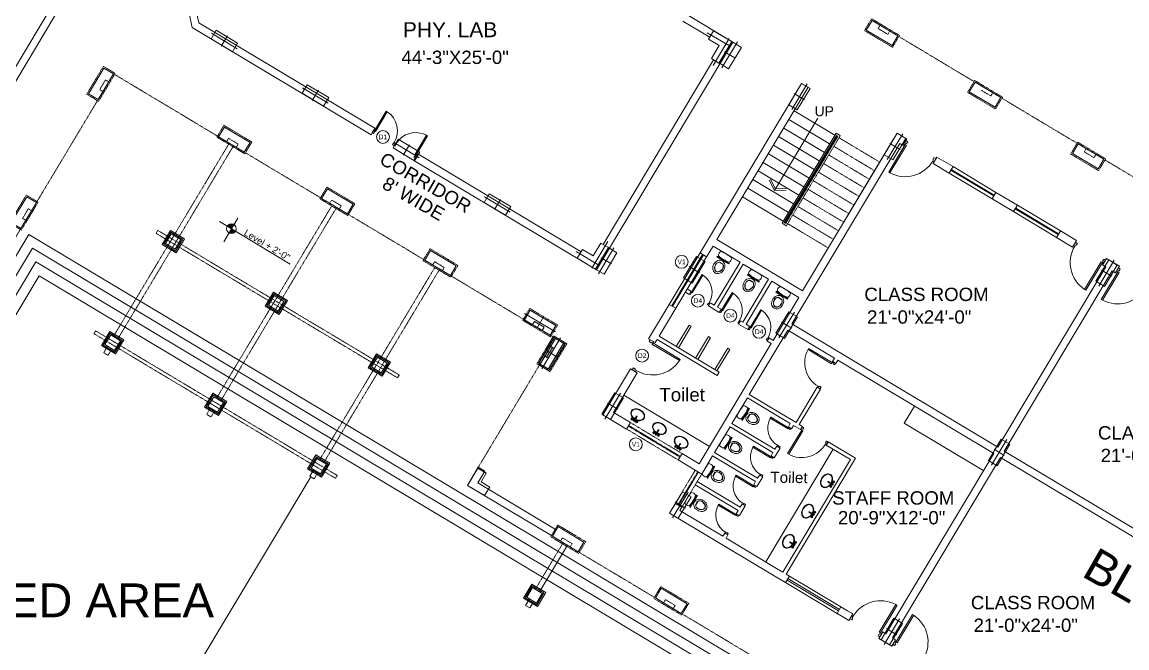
# Model space of a CAD drawing. Header units: inches. Extents: x -110725 to 51121, y 8404 to 44825.
# Drawn here: x -38086 to -36762, y 24506 to 25256 of the extents above; entities that cross this region are included whole.
import ezdxf
from ezdxf.enums import TextEntityAlignment as Align

# ---------------------------------------------------------------- set-up
doc = ezdxf.new("R2010")
doc.units = ezdxf.units.IN
doc.header["$LTSCALE"] = 0.1
doc.header["$MEASUREMENT"] = 0
doc.linetypes.add('DASHED2', pattern=[0.375, 0.25, -0.125])
doc.layers.get('0').update_dxf_attribs({"color": 1, "lineweight": 0})
doc.layers.get('Defpoints').update_dxf_attribs({"lineweight": 0})
for name, color, linetype, lineweight in [('CAR', 4, 'Continuous', 0), ('Col.', 4, 'Continuous', 0), ('dim', 252, 'Continuous', 0), ('DOOR', 32, 'Continuous', 0), ('FUR', 8, 'Continuous', 0), ('h', 8, 'Continuous', 0), ('PLUMBING', 8, 'Continuous', 0), ('stair', 5, 'Continuous', 0), ('TEXT', 3, 'Continuous', 0), ('WALL', 7, 'Continuous', 0), ('WIN', 160, 'Continuous', 0)]:
    doc.layers.add(name, color=color, linetype=linetype, lineweight=lineweight)
doc.styles.add('ARIAL', font='arial.ttf')
doc.styles.add('as', font='arial.ttf')
doc.styles.add('ATTR', font='romans.shx', dxfattribs={"width": 0.8, "height": 1.2})
doc.styles.add('EHSAN', font='arial.ttf', dxfattribs={"height": 54})
doc.dimstyles.new('DIM1', dxfattribs={"dimtxt": 54, "dimasz": 6, "dimexe": 6, "dimexo": 3, "dimgap": 1, "dimtad": 0, "dimzin": 0, "dimdsep": 46, "dimlunit": 4, "dimtxsty": 'EHSAN', "dimblk": 'ARCHTICK', "dimcen": 3, "dimdle": 6, "dimclrd": 4, "dimclre": 4, "dimclrt": 6, "dimadec": 0, "dimazin": 0, "dimtfac": 1, "dimtofl": 0, "dimtmove": 1, "dimatfit": 3, "dimldrblk": 'ARCHTICK', "dimfxl": 4, "dimtolj": 1, "dimtzin": 3, "dimlwd": -1, "dimlwe": -1, "dimarcsym": 0})

# ---------------------------------------------------------------- blocks, each defined once
blk = doc.blocks.new('_ArchTick')
at = {"color": 0, "linetype": 'ByBlock', "const_width": 0.15}
blk.add_lwpolyline([(-0.5, -0.5), (0.5, 0.5)], dxfattribs=at)
blk = doc.blocks.new('*D37')
at = {"layer": 'Defpoints', "color": 0, "transparency": 16777216}
for p in [(-37808.5, 26623.7), (-37948.3, 26390.9, 1175.7), (-34980.2, 24608.8, 1175.7)]:
    blk.add_point(p, dxfattribs=at)
at = {"layer": 'dim', "color": 4, "transparency": 16777216}
for p, q in [((-37829.1, 26636.1), (-36423.2, 25792)), ((-37946.8, 26393.4), (-37805.5, 26628.8)), ((-34819.8, 24829.3), (-36225.7, 25673.4)), ((-34978.7, 24611.4), (-34837.3, 24846.8))]:
    blk.add_line(p, q, dxfattribs=at)
at = {"layer": 'dim', "color": 4, "transparency": 16777216, "xscale": 24, "yscale": 24, "zscale": 24}
for p, rotation in [((-37808.5, 26623.7), 149.019361839217), ((-34840.4, 24841.6), 329.019361839217)]:
    blk.add_blockref('_ArchTick', p, dxfattribs=dict(at, rotation=rotation))
at = {"layer": 'dim', "color": 6, "transparency": 16777216, "insert": (-36324.5, 25732.7), "char_height": 54, "attachment_point": 5, "rotation": 329.0194, "style": 'EHSAN'}
blk.add_mtext('\\A1;288\'-6"', dxfattribs=at)
blk = doc.blocks.new('D-1')
for points in [[(1.5, 34.9), (1.5, 1.9), (3, 1.9), (3, 34.9)], [(2.2, 0.4), (2.2, -1.9), (0, -1.9), (0, 1.9), (1.5, 1.9), (1.5, 0.4)], [(33.7, 0.4), (34.5, 0.4), (34.5, 1.9), (36, 1.9), (36, -1.9), (33.7, -1.9)]]:
    blk.add_lwpolyline(points, close=True)
blk.add_arc((1.5, 1.9), 33, 0, 87.3947)
blk = doc.blocks.new('fdg')
for p, q in [((-3.7, 1.5), (-4, 1.5)), ((-3.7, 1.2), (-4, 1.2)), ((-3.4, 1.8), (-3.4, 2)), ((-3.4, 0.9), (-3.4, 0.7)), ((-3.2, 1.8), (-3.2, 2)), ((-3.2, 0.9), (-3.2, 0.7)), ((-2.9, 1.5), (-2.6, 1.5)), ((-2.8, 1.2), (-2.6, 1.2)), ((-0.5, 5.4), (-0.5, 2.1)), ((0.5, 2.1), (0.5, 5.4)), ((2.8, 1.5), (2.6, 1.5)), ((2.9, 1.2), (2.6, 1.2)), ((3.2, 1.8), (3.2, 2)), ((3.2, 0.9), (3.2, 0.7)), ((3.4, 1.8), (3.4, 2)), ((3.4, 0.9), (3.4, 0.7)), ((3.7, 1.5), (4, 1.5)), ((3.7, 1.2), (4, 1.2))]:
    blk.add_line(p, q)
for centre, radius in [((-3.3, 1.4), 1.25), ((-4.2, 1.4), 0.253), ((-3.3, 1.4), 0.453), ((-3.3, 2.3), 0.253), ((-3.3, 0.5), 0.253), ((-2.4, 1.4), 0.253), ((0, 6.9), 0.544), ((0, 1.4), 0.453), ((3.3, 1.4), 1.25), ((2.4, 1.4), 0.253), ((3.3, 1.4), 0.453), ((3.3, 2.3), 0.253), ((3.3, 0.5), 0.253), ((4.2, 1.4), 0.253)]:
    blk.add_circle(centre, radius)
for centre, radius, start, end in [((-3.3, 1.4), 0.906, 105.2407, 164.2093), ((-3.3, 1.4), 0.906, 196.2342, 253.9047), ((-3.3, 1.4), 0.906, 16.4413, 74.0789), ((-3.3, 1.4), 0.906, 286.12, 344.0884), ((0, 1.4), 1.36, 109.6514, 70.3603), ((0, 1.4), 0.906, 120.3431, 59.7554), ((0, 5.4), 0.453, 0, 180), ((3.3, 1.4), 0.906, 106.12, 164.0884), ((3.3, 1.4), 0.906, 196.4412, 254.0789), ((3.3, 1.4), 0.906, 16.2342, 73.9047), ((3.3, 1.4), 0.906, 285.2407, 344.2093)]:
    blk.add_arc(centre, radius, start, end)
blk.add_ellipse((0, 9.4), major_axis=(-8.55, 0), ratio=0.719829, start_param=-4.659338, end_param=1.517745)
blk.add_open_spline([(0.5, 2.7), (1, 2.8), (1.5, 2.8), (3.3, 3.1), (4.5, 3.5), (6.6, 4.7), (7.4, 5.5), (8.5, 7), (8.8, 7.8), (9.1, 9.3), (9.1, 10.1), (8.6, 11.6), (8.2, 12.3), (7.1, 13.6), (6.4, 14.2), (4.7, 15.1), (3.8, 15.5), (1.9, 15.9), (0.9, 16.1), (-1.2, 16), (-2.2, 15.9), (-4.1, 15.4), (-5, 15), (-6.6, 14), (-7.2, 13.5), (-8.3, 12.1), (-8.7, 11.4), (-9.1, 9.9), (-9.1, 9.1), (-8.8, 7.5), (-8.4, 6.8), (-7.4, 5.5), (-6.7, 4.9), (-5.2, 3.9), (-4.3, 3.5), (-2.4, 2.9), (-1.4, 2.8), (-0.5, 2.7)], degree=3, knots=[-4.661485, -4.661485, -4.661485, -4.661485, -4.481024, -4.481024, -4.045821, -4.045821, -3.610618, -3.610618, -3.267968, -3.267968, -2.925319, -2.925319, -2.582669, -2.582669, -2.240019, -2.240019, -1.89737, -1.89737, -1.55472, -1.55472, -1.21207, -1.21207, -0.869421, -0.869421, -0.526771, -0.526771, -0.184121, -0.184121, 0.158528, 0.158528, 0.501178, 0.501178, 0.843828, 0.843828, 1.186477, 1.186477, 1.519892, 1.519892, 1.519892, 1.519892])
at = {"style": 'ATTR', "width": 0.8, "flags": 9}
blk.add_attdef('ESTCODE', (0, 1.4), '', height=0.0000181, rotation=180, dxfattribs=at)
blk = doc.blocks.new('WC')
at = {"color": 7}
blk.add_line((-8.3, 8), (-8.3, 8.8), dxfattribs=at)
for p, q in [((-8.3, 8.7), (8.3, 8.7)), ((8.3, 8), (-8.3, 7.9)), ((8.3, 8), (8.3, 8.7))]:
    blk.add_line(p, q)
blk.add_lwpolyline([(-0.1, 9.5, 0.117624), (2.4, 10.1, 0.104467), (4.7, 12, 0.090021), (6.2, 14.6, 0.081928), (6.7, 17.9, 0.081928), (6.2, 21.2, 0.090021), (4.7, 23.8, 0.104467), (2.4, 25.7, 0.117624), (-0.1, 26.3, 0.117624), (-2.7, 25.7, 0.104467), (-5, 23.8, 0.090021), (-6.4, 21.2, 0.081928), (-7, 17.9, 0.081928), (-6.4, 14.6, 0.090021), (-5, 12, 0.104467), (-2.7, 10.1, 0.117624)], format="xyb", close=True)
for points in [[(-2.4, 12.5, -0.319055), (-4.9, 18.5, -0.319055)], [(-5, 18.6, -0.16652), (-2.2, 23.5), (-2.2, 23.5, -0.177224), (0, 24.3)], [(-2.4, 12.7, -0.318165), (-4.7, 18.5, -0.318165)], [(-4.7, 18.5, -0.166722), (-2.1, 23.3, -0.177633), (0, 24, -0.211372)], [(5, 18.6, 0.16652), (2.2, 23.5), (2.2, 23.5, 0.177224), (0, 24.3)], [(4.7, 18.5, 0.166722), (2.1, 23.3, 0.177633), (0, 24, 0.211372)], [(2.4, 12.5, 0.319055), (4.9, 18.5, 0.319055)], [(2.4, 12.7, 0.318165), (4.7, 18.5, 0.318165)], [(-7.5, 0.7, -0.25), (-7.5, 6.7, -0.25)], [(-7.5, 6.7, -0.049862), (0, 7.5, -0.049862)], [(0, 0, -0.049876), (-7.5, 0.7, -0.049876)], [(7.5, 6.7, 0.049862), (0, 7.5, 0.049862)], [(0, 0, 0.049876), (7.5, 0.7, 0.049876)], [(7.5, 0.7, 0.25), (7.5, 6.7, 0.25)]]:
    blk.add_lwpolyline(points, format="xyb")
for points in [[(-2.4, 12.8), (2.4, 12.7)], [(2.4, 12.5), (-2.4, 12.5)]]:
    blk.add_lwpolyline(points)
blk = doc.blocks.new('44')
at = {"layer": 'Col.', "linetype": 'Continuous'}
blk.add_lwpolyline([(-24729.4, 37327.3), (-24729.4, 37339.3), (-24759.4, 37339.3), (-24759.4, 37327.3)], close=True, dxfattribs=at)
at = {"layer": 'dim', "linetype": 'Continuous'}
for p, q in [((-24744.4, 37340.5), (-24744.4, 37326.1)), ((-24762.4, 37333.3), (-24726.4, 37333.3))]:
    blk.add_line(p, q, dxfattribs=at)
blk = doc.blocks.new('444')
at = {"layer": 'Col.', "linetype": 'Continuous'}
blk.add_lwpolyline([(-25919.5, 38890.5), (-25907.9, 38883.5), (-25889.4, 38914.4), (-25901, 38921.4)], close=True, dxfattribs=at)
at = {"layer": 'dim', "linetype": 'Continuous'}
for p, q in [((-25915.5, 38883.9), (-25893.3, 38921)), ((-25911.4, 38906.6), (-25897.5, 38898.3))]:
    blk.add_line(p, q, dxfattribs=at)
blk = doc.blocks.new('6')
at = {"layer": 'Col.', "linetype": 'Continuous'}
blk.add_lwpolyline([(-25132.6, 38221.6), (-25125.6, 38233.2), (-25156.5, 38251.7), (-25163.5, 38240.1)], close=True, dxfattribs=at)
at = {"layer": 'dim', "linetype": 'Continuous'}
for p, q in [((-25163.1, 38247.8), (-25126, 38225.6)), ((-25140.4, 38243.6), (-25148.7, 38229.7))]:
    blk.add_line(p, q, dxfattribs=at)
blk = doc.blocks.new('A$C266513BC')
at = {"layer": 'WALL'}
for p, q in [((0, 52.1), (12.5, 58.5)), ((2, 50.9), (13.5, 56.7)), ((0, 52.1), (86.9, 0)), ((0, 52.1), (0.3, 38)), ((2, 50.9), (2.3, 38))]:
    blk.add_line(p, q, dxfattribs=at)

msp = doc.modelspace()

# ---------------------------------------------------------------- hatches: boundary and pattern name
at = {"layer": 'TEXT'}
h = msp.add_hatch(color=256, dxfattribs=at)
h.paths.add_polyline_path([(-37835.16905, 25008.58729), (-37832.16469, 25013.60337, 0.4142135624), (-37840.18513, 25011.59165)])
h.paths.add_polyline_path([(-37835.16905, 25008.58729), (-37838.17342, 25003.57121, 0.4142135624), (-37830.15297, 25005.58292)])

# ---------------------------------------------------------------- linework, layer by layer
at = {"layer": 'CAR', "linetype": 'Continuous'}
msp.add_circle((-33960.35096, 21924.4645, 27.16259), 11425.94255, dxfattribs=at)
at = {"layer": 'Col.', "linetype": 'Continuous'}
for p, q in [((-37263.36557, 25235.86524), (-37257.21802, 25246.12916)), ((-37235.36214, 25233.08284), (-37257.21802, 25246.12916)), ((-37250.51894, 25228.17078), (-37263.36557, 25235.86524)), ((-37250.51894, 25228.17078), (-37263.36557, 25235.86524)), ((-37250.7783, 25207.34409), (-37235.36214, 25233.08284)), ((-37234.07653, 25232.31005), (-37249.49146, 25206.57334)), ((-37234.07653, 25232.31005), (-37223.78183, 25226.14407)), ((-37250.51894, 25228.17078), (-37259.75377, 25212.70302)), ((-37239.19677, 25200.40736), (-37223.78183, 25226.14407)), ((-37259.75377, 25212.70302), (-37250.7783, 25207.34409)), ((-37249.49146, 25206.57334), (-37239.19677, 25200.40736)), ((-37401.58545, 24975.95082), (-37392.30713, 24991.39254)), ((-37392.30713, 24991.39254), (-37382.02113, 24985.21208)), ((-37414.43209, 24983.64528), (-37420.59807, 24973.35059)), ((-37401.58545, 24975.95082), (-37414.43209, 24983.64528)), ((-37401.58545, 24975.95082), (-37414.43209, 24983.64528)), ((-37383.34656, 24986.00872), (-37398.7615, 24960.27202)), ((-37383.34656, 24986.00872), (-37398.7615, 24960.27202)), ((-37382.02113, 24985.21208), (-37397.47227, 24959.49706)), ((-37373.05187, 24979.84274), (-37388.46681, 24954.10604)), ((-37373.05187, 24979.84274), (-37388.46681, 24954.10604)), ((-37383.34656, 24986.00872), (-37373.05187, 24979.84274)), ((-37383.34656, 24986.00872), (-37373.05187, 24979.84274)), ((-37397.47227, 24959.49706), (-37420.57963, 24973.38137)), ((-37391.26903, 24969.77183), (-37391.29075, 24969.78484)), ((-37398.7615, 24960.27202), (-37388.46681, 24954.10604)), ((-37398.7615, 24960.27202), (-37388.46681, 24954.10604)), ((-37477.11802, 24911.01597), (-37484.05475, 24899.43444)), ((-37484.05475, 24899.43444), (-37453.17068, 24880.9365)), ((-37446.23395, 24892.51803), (-37477.11802, 24911.01597)), ((-37474.39181, 24893.67331), (-37472.07957, 24897.53382)), ((-37460.49804, 24890.59709), (-37472.07957, 24897.53382)), ((-37462.81029, 24886.73658), (-37460.49804, 24890.59709)), ((-37453.17068, 24880.9365), (-37446.23395, 24892.51803)), ((-37448.54799, 24878.1888), (-37467.04593, 24847.30473)), ((-37436.96646, 24871.25207), (-37448.54799, 24878.1888)), ((-37457.40481, 24854.64376), (-37450.46809, 24866.22529)), ((-37455.4644, 24840.368), (-37436.96646, 24871.25207)), ((-37454.3286, 24868.53753), (-37450.46809, 24866.22529)), ((-37467.04593, 24847.30473), (-37455.4644, 24840.368)), ((-37461.26532, 24856.956), (-37457.40481, 24854.64376)), ((-37539.98883, 24721.47069), (-37552.32085, 24700.88133)), ((-37529.69415, 24715.30468), (-37539.98883, 24721.47069)), ((-37529.69415, 24715.30468), (-37535.86016, 24705.01)), ((-37531.73149, 24688.54932), (-37552.32085, 24700.88133)), ((-37525.56549, 24698.84399), (-37535.86016, 24705.01)), ((-37525.56549, 24698.84399), (-37531.73149, 24688.54932))]:
    msp.add_line(p, q, dxfattribs=at)
at = {"layer": 'Col.', "linetype": 'Continuous', "elevation": 27.16259}
for points in [[(-37250.51894, 25228.17078), (-37259.75377, 25212.70302), (-37250.7783, 25207.34409), (-37235.36214, 25233.08284), (-37257.21802, 25246.12916)], [(-37401.58545, 24975.95082), (-37392.30713, 24991.39254), (-37382.02113, 24985.21208), (-37397.47227, 24959.49706), (-37420.57963, 24973.38137)]]:
    msp.add_lwpolyline(points, dxfattribs=at)
at = {"layer": 'dim', "linetype": 'Continuous'}
for p, q in [((-37264.78832, 25243.71129), (-37237.49282, 25227.36272)), ((-37257.64241, 25204.45261), (-37238.419, 25236.6506)), ((-37228.6709, 25232.56931), (-37247.21227, 25201.71128)), ((-37235.36214, 25233.08284), (-37234.03653, 25232.28648)), ((-37244.11319, 25220.84857), (-37231.76998, 25213.43202)), ((-37384.03691, 24993.42493), (-37403.35084, 24961.28116)), ((-37422.02082, 24981.19663), (-37394.72532, 24964.84806)), ((-37395.15202, 24954.61319), (-37376.69755, 24985.52326)), ((-37392.1068, 24973.75912), (-37379.74277, 24966.37733))]:
    msp.add_line(p, q, dxfattribs=at)
at = {"layer": 'FUR'}
for p, q in [((-37028.63298, 24775.35449), (-37016.30102, 24795.94387)), ((-36933.40707, 24718.31917), (-37028.63298, 24775.35449))]:
    msp.add_line(p, q, dxfattribs=at)
at = {"layer": 'PLUMBING'}
for p, q in [((-37365.0035, 24808.96928), (-37262.19247, 24747.39087)), ((-37194.68639, 24609.04374), (-37113.7579, 24744.16158))]:
    msp.add_line(p, q, dxfattribs=at)
at = {"layer": 'stair'}
for p, q in [((-37160.7554, 25149.98096), (-37111.99151, 25120.77395)), ((-37166.92138, 25139.68627), (-37118.15749, 25110.47926)), ((-37173.08736, 25129.39158), (-37124.32347, 25100.18457)), ((-37179.25334, 25119.09689), (-37130.48945, 25089.88987)), ((-37175.19281, 25015.25336), (-37110.45001, 25123.34762)), ((-37172.44936, 25015.94147), (-37109.7619, 25120.60418)), ((-37171.07764, 25016.28553), (-37109.41784, 25119.23246)), ((-37110.45001, 25123.34762), (-37105.30267, 25120.26463)), ((-37110.27573, 25119.74629), (-37108.55995, 25118.71862)), ((-37109.7619, 25120.60418), (-37108.04611, 25119.57652)), ((-37191.5853, 25098.5075), (-37142.82141, 25069.30049)), ((-37185.41932, 25108.80219), (-37136.65543, 25079.59518)), ((-37122.60769, 25099.1569), (-37120.89191, 25098.12924)), ((-37116.44171, 25109.4516), (-37114.72593, 25108.42393)), ((-37197.75128, 25088.21281), (-37148.98739, 25059.0058)), ((-37128.77367, 25088.86221), (-37127.05789, 25087.83455)), ((-37203.91726, 25077.91812), (-37155.15337, 25048.71111)), ((-37134.93965, 25078.56752), (-37133.22387, 25077.53986)), ((-37216.24922, 25057.32873), (-37167.48533, 25028.12172)), ((-37210.08324, 25067.62342), (-37161.31935, 25038.41641)), ((-37141.10563, 25068.27283), (-37139.38985, 25067.24516)), ((-37222.4152, 25047.03404), (-37173.65131, 25017.82703)), ((-37153.43759, 25047.68344), (-37151.72181, 25046.65578)), ((-37159.60357, 25037.38875), (-37157.88779, 25036.36109)), ((-37165.76955, 25027.09406), (-37164.05377, 25026.06639)), ((-37175.19281, 25015.25336), (-37170.04546, 25012.17037)), ((-37172.44936, 25015.94147), (-37170.73358, 25014.91381)), ((-37171.93553, 25016.79937), (-37170.21975, 25015.7717)), ((-37739.99129, 24710.97386), (-37897.15983, 24448.56599))]:
    msp.add_line(p, q, dxfattribs=at)
at = {"layer": 'stair', "linetype": 'DASHED2'}
for p, q in [((-37170.73358, 25014.91381), (-37108.04611, 25119.57652)), ((-37170.04546, 25012.17037), (-37105.30267, 25120.26463)), ((-37106.84416, 25117.69096), (-37057.94437, 25088.40256)), ((-37119.17612, 25097.10158), (-37070.27634, 25067.81317)), ((-37113.01014, 25107.39627), (-37064.11036, 25078.10786)), ((-37125.3421, 25086.80688), (-37076.44232, 25057.51848)), ((-37131.50808, 25076.51219), (-37082.6083, 25047.22379)), ((-37137.67406, 25066.2175), (-37088.77428, 25036.92909)), ((-37150.00602, 25045.62812), (-37101.10624, 25016.33971)), ((-37143.84004, 25055.92281), (-37094.94026, 25026.6344)), ((-37156.172, 25035.33342), (-37107.27222, 25006.04502)), ((-37162.33798, 25025.03873), (-37113.4382, 24995.75033)), ((-37168.50396, 25014.74404), (-37119.60418, 24985.45563))]:
    msp.add_line(p, q, dxfattribs=at)
at = {"layer": 'stair', "elevation": 27.16259}
for points in [[(-37068.07807, 21845.45053), (-36899.81313, 21845.45053), (-36729.95088, 22015.31279), (-36729.95088, 23859.58394), (-36586.35289, 24108.30295), (-38077.95113, 25001.69199), (-38267.33289, 24685.50107)], [(-37068.07807, 21857.45053), (-36904.78369, 21857.45053), (-36741.95088, 22020.28335), (-36741.95088, 23862.79933), (-36602.64968, 24104.07608), (-38073.82242, 24985.23132), (-38257.0382, 24679.33509)], [(-37068.07807, 21869.45053), (-36909.75426, 21869.45053), (-36753.95088, 22025.25392), (-36753.95088, 23866.01472), (-36618.94647, 24099.84922), (-38069.6937, 24968.77065), (-38246.74351, 24673.16911)], [(-37068.07807, 21881.45053), (-36914.72482, 21881.45053), (-36765.95088, 22030.22448), (-36765.95088, 23869.23011), (-36635.24326, 24095.62235), (-38065.56499, 24952.30997), (-38236.44882, 24667.00313)]]:
    msp.add_lwpolyline(points, dxfattribs=at)
at = {"layer": 'TEXT'}
for p, q in [((-37844.47823, 24993.04473), (-37827.62744, 25021.17873)), ((-37764.60323, 24966.32206), (-37849.54209, 25017.19598))]:
    msp.add_line(p, q, dxfattribs=at)
for centre, radius in [((-37653.5922, 25118.65488, 27.16259), 7.69524), ((-37835.16905, 25008.58729, 27.16259), 5.84699), ((-37295.56861, 24968.90315, 27.16259), 7.69524), ((-37276.05058, 24922.33561, 27.16259), 7.69524), ((-37237.13893, 24904.30814, 27.16259), 7.69524), ((-37202.6492, 24885.04352, 27.16259), 7.69524), ((-37342.89764, 24856.41178, 27.16259), 7.69524), ((-37350.46699, 24749.99637, 27.16259), 7.69524)]:
    msp.add_circle(centre, radius, dxfattribs=at)
at = {"layer": 'WALL'}
for p, q in [((-37913.2155, 25394.47668), (-37882.43991, 25249.94315)), ((-37903.67565, 25392.88891), (-37874.45342, 25255.6505)), ((-38208.93215, 25010.7077), (-38045.89159, 25282.91948)), ((-38201.21113, 25006.08322), (-38036.35174, 25281.3317)), ((-37261.83574, 25238.41944), (-37294.00665, 25257.68813)), ((-37234.0482, 25232.267), (-37289.38217, 25265.40915)), ((-37667.85953, 25121.42076), (-37882.43991, 25249.94315)), ((-37663.23504, 25129.14178), (-37874.45342, 25255.6505)), ((-37397.44667, 24959.45766), (-37234.0482, 25232.267)), ((-37240.20251, 25221.99179), (-37240.22424, 25222.0048)), ((-37389.73564, 24989.84743), (-37257.17797, 25211.16511)), ((-37151.69066, 25182.93916), (-37273.42715, 24979.68848)), ((-37253.2451, 24995.56058), (-37143.83374, 25178.23328)), ((-37143.83374, 25178.23328), (-37151.69066, 25182.93916)), ((-37663.23504, 25129.14178), (-37667.85953, 25121.42076)), ((-37034.03766, 25110.80164), (-37163.52324, 24894.6131)), ((-37037.13419, 25123.14714), (-37150.43408, 24933.98217)), ((-37150.43408, 24933.98217), (-37040.98793, 25116.71296)), ((-37025.55266, 25116.21041), (-37037.13419, 25123.14714)), ((-37030.17715, 25108.48939), (-37034.03766, 25110.80164)), ((-37025.55266, 25116.21041), (-37030.17715, 25108.48939)), ((-37611.76158, 25098.31188), (-37616.38607, 25090.59086)), ((-37415.98524, 24981.05214), (-37611.76158, 25098.31188)), ((-37150.43408, 24933.98217), (-37052.54914, 25097.41041)), ((-37397.44667, 24959.45766), (-37616.38607, 25090.59086)), ((-36989.52124, 25094.62948), (-36994.14573, 25086.90846)), ((-36974.84318, 25075.34725), (-36994.14573, 25086.90846)), ((-36970.21869, 25083.06827), (-36989.52124, 25094.62948)), ((-36970.21869, 25083.06827), (-36974.84318, 25075.34725)), ((-36918.74523, 25052.23837), (-36923.36972, 25044.51735)), ((-36897.63299, 25029.1024), (-36923.36972, 25044.51735)), ((-36893.0085, 25036.82342), (-36918.74523, 25052.23837)), ((-36893.0085, 25036.82342), (-36897.63299, 25029.1024)), ((-36841.53504, 25005.99352), (-36846.15952, 24998.2725)), ((-36822.23249, 24994.43231), (-36841.53504, 25005.99352)), ((-37253.2451, 24995.56058), (-37150.43408, 24933.98217)), ((-36826.85698, 24986.71129), (-36846.15952, 24998.2725)), ((-36822.23249, 24994.43231), (-36826.85698, 24986.71129)), ((-37265.57023, 24974.9826), (-37273.42715, 24979.68848)), ((-37273.42715, 24979.68848), (-37265.57023, 24974.9826)), ((-37265.57023, 24974.9826), (-37257.86959, 24987.83956)), ((-37257.86959, 24987.83956), (-37225.5295, 24968.46955)), ((-37225.5295, 24968.46955), (-37256.3594, 24916.99608)), ((-37221.66899, 24966.1573), (-37252.49889, 24914.68384)), ((-37221.66899, 24966.1573), (-37191.25916, 24947.94341)), ((-36786.20107, 24972.85137), (-36790.82555, 24965.13036)), ((-36786.96504, 24962.81811), (-36790.82555, 24965.13036)), ((-36770.75903, 24963.6024), (-36786.20107, 24972.85137)), ((-36786.96504, 24962.81811), (-36916.45063, 24746.62958)), ((-36779.24402, 24958.19363), (-36908.72961, 24742.00509)), ((-36775.38352, 24955.88139), (-36779.24402, 24958.19363)), ((-36770.75903, 24963.6024), (-36775.38352, 24955.88139)), ((-37191.25916, 24947.94341), (-37222.08906, 24896.46995)), ((-37187.39865, 24945.63117), (-37218.22855, 24894.15771)), ((-37187.39865, 24945.63117), (-37155.05856, 24926.26115)), ((-37291.01173, 24932.50559), (-37286.63889, 24929.88649)), ((-37288.69949, 24936.3661), (-37284.32665, 24933.747)), ((-37284.32665, 24933.747), (-37286.63889, 24929.88649)), ((-37155.05856, 24926.26115), (-37185.88846, 24874.78769)), ((-37185.88846, 24874.78769), (-37155.05856, 24926.26115)), ((-37310.42303, 24917.92032), (-37335.09378, 24876.73015)), ((-37322.61238, 24879.74529), (-37302.56612, 24913.21444)), ((-37302.56612, 24913.21444), (-37310.42303, 24917.92032)), ((-37310.42303, 24917.92032), (-37302.56612, 24913.21444)), ((-37261.16359, 24919.87354), (-37263.47584, 24916.01303)), ((-37263.47584, 24916.01303), (-37250.4383, 24908.20423)), ((-37261.16359, 24919.87354), (-37256.3594, 24916.99608)), ((-37252.49889, 24914.68384), (-37248.12605, 24912.06474)), ((-37248.12605, 24912.06474), (-37250.4383, 24908.20423)), ((-37302.023, 24867.41333), (-37286.60805, 24893.15006)), ((-37299.44932, 24865.87184), (-37284.03437, 24891.60857)), ((-37284.03437, 24891.60857), (-37286.60805, 24893.15006)), ((-37224.963, 24898.19128), (-37227.27524, 24894.33078)), ((-37227.27524, 24894.33078), (-37216.16795, 24887.67809)), ((-37224.963, 24898.19128), (-37222.08906, 24896.46995)), ((-37218.22855, 24894.15771), (-37213.85571, 24891.5386)), ((-37213.85571, 24891.5386), (-37216.16795, 24887.67809)), ((-37214.39258, 24809.68189), (-37168.14773, 24886.89208)), ((-37112.17034, 24853.36456), (-37168.14773, 24886.89208)), ((-36916.45063, 24746.62958), (-37163.52324, 24894.6131)), ((-37327.23687, 24872.02427), (-37335.09378, 24876.73015)), ((-37327.23687, 24872.02427), (-37324.92462, 24875.88478)), ((-37324.92462, 24875.88478), (-37252.99767, 24832.80432)), ((-37250.68543, 24836.66482), (-37322.61238, 24879.74529)), ((-37278.85994, 24853.53988), (-37263.44499, 24879.27661)), ((-37276.28627, 24851.99838), (-37260.87132, 24877.73511)), ((-37260.87132, 24877.73511), (-37263.44499, 24879.27661)), ((-37190.69265, 24877.66515), (-37193.0049, 24873.80464)), ((-37193.0049, 24873.80464), (-37188.20071, 24870.92718)), ((-37190.69265, 24877.66515), (-37185.88846, 24874.78769)), ((-37274.52443, 24726.80149), (-37188.20071, 24870.92718)), ((-37188.20071, 24870.92718), (-37262.19247, 24747.39087)), ((-37255.69688, 24839.66642), (-37240.28193, 24865.40315)), ((-37253.12321, 24838.12493), (-37237.70826, 24863.86166)), ((-37237.70826, 24863.86166), (-37240.28193, 24865.40315)), ((-37114.48258, 24849.50405), (-37112.17034, 24853.36456)), ((-37110.62207, 24847.19181), (-37114.48258, 24849.50405)), ((-37110.62207, 24847.19181), (-37108.30983, 24851.05232)), ((-36921.07511, 24738.90856), (-37108.30983, 24851.05232)), ((-37356.67471, 24840.69873), (-37389.81686, 24785.36476)), ((-37377.33546, 24788.3799), (-37348.8178, 24835.99285)), ((-37348.8178, 24835.99285), (-37356.67471, 24840.69873)), ((-37252.99767, 24832.80432), (-37250.68543, 24836.66482)), ((-37235.20276, 24774.9373), (-37216.70482, 24805.82138)), ((-37165.23136, 24774.99148), (-37216.70482, 24805.82138)), ((-37158.41519, 24776.15437), (-37214.39258, 24809.68189)), ((-37158.41519, 24776.15437), (-37132.98052, 24818.61998)), ((-37154.55468, 24773.84213), (-37129.12001, 24816.30774)), ((-37129.12001, 24816.30774), (-37132.98052, 24818.61998)), ((-37389.81686, 24785.36476), (-37361.4385, 24768.36762)), ((-37389.81686, 24785.36476), (-37361.4385, 24768.36762)), ((-37377.33546, 24788.3799), (-37356.81402, 24776.08863)), ((-37356.81402, 24776.08863), (-37361.4385, 24768.36762)), ((-37256.01294, 24740.19272), (-37237.515, 24771.07679)), ((-37186.04154, 24740.24689), (-37237.515, 24771.07679)), ((-37183.7293, 24744.1074), (-37235.20276, 24774.9373)), ((-37167.5436, 24771.13097), (-37165.23136, 24774.99148)), ((-37163.68309, 24768.81873), (-37167.5436, 24771.13097)), ((-37163.68309, 24768.81873), (-37161.37085, 24772.67924)), ((-37153.00641, 24767.66938), (-37161.37085, 24772.67924)), ((-37150.69417, 24771.52989), (-37154.55468, 24773.84213)), ((-37153.00641, 24767.66938), (-37150.69417, 24771.52989)), ((-37122.12234, 24749.17144), (-37119.81009, 24753.03195)), ((-37086.99576, 24733.37788), (-37119.81009, 24753.03195)), ((-37204.53948, 24709.36282), (-37256.01294, 24740.19272)), ((-37188.35379, 24736.38638), (-37186.04154, 24740.24689)), ((-37184.49328, 24734.07414), (-37177.55655, 24745.65567)), ((-37183.7293, 24744.1074), (-37181.41706, 24747.96791)), ((-37177.55655, 24745.65567), (-37181.41706, 24747.96791)), ((-37093.16851, 24731.82962), (-37122.12234, 24749.17144)), ((-36661.65699, 24594.02157), (-36908.72961, 24742.00509)), ((-37295.04587, 24739.09275), (-37299.67035, 24731.37173)), ((-37299.67035, 24731.37173), (-37279.14891, 24719.08047)), ((-37295.04587, 24739.09275), (-37274.52443, 24726.80149)), ((-37271.42789, 24714.45599), (-37258.32519, 24736.33221)), ((-37206.85173, 24705.50231), (-37258.32519, 24736.33221)), ((-37184.49328, 24734.07414), (-37188.35379, 24736.38638)), ((-37174.097, 24596.71178), (-37093.16851, 24731.82962)), ((-37170.23649, 24594.39954), (-37086.99576, 24733.37788)), ((-37050.5607, 24522.72002), (-36921.07511, 24738.90856)), ((-37042.83968, 24518.09553), (-36913.35409, 24734.28407)), ((-36666.28148, 24586.30055), (-36913.35409, 24734.28407)), ((-37539.26422, 24722.67974), (-37552.33214, 24700.8616)), ((-37531.5432, 24718.05525), (-37539.98663, 24703.95813)), ((-37531.5432, 24718.05525), (-37539.26422, 24722.67974)), ((-37279.14891, 24719.08047), (-37271.42789, 24714.45599)), ((-37204.53948, 24709.36282), (-37202.22724, 24713.22333)), ((-37198.36673, 24710.91108), (-37202.22724, 24713.22333)), ((-37451.6658, 24640.56775), (-37552.33214, 24700.8616)), ((-37445.75448, 24647.51802), (-37539.98663, 24703.95813)), ((-37227.66191, 24670.75772), (-37279.13537, 24701.58762)), ((-37225.34967, 24674.61823), (-37276.82313, 24705.44813)), ((-37209.16397, 24701.6418), (-37206.85173, 24705.50231)), ((-37205.30346, 24699.32955), (-37209.16397, 24701.6418)), ((-37205.30346, 24699.32955), (-37198.36673, 24710.91108)), ((-37309.97882, 24667.60701), (-37303.04209, 24679.18854)), ((-37303.04209, 24679.18854), (-37295.32107, 24674.56405)), ((-37297.63331, 24670.70354), (-37295.32107, 24674.56405)), ((-37226.11364, 24664.58497), (-37219.17691, 24676.1665)), ((-37225.34967, 24674.61823), (-37223.03742, 24678.47874)), ((-37219.17691, 24676.1665), (-37223.03742, 24678.47874)), ((-37309.97882, 24667.60701), (-37200.59771, 24602.09347)), ((-37246.15985, 24639.87364), (-37297.63331, 24670.70354)), ((-37229.97415, 24666.89721), (-37227.66191, 24670.75772)), ((-37226.11364, 24664.58497), (-37229.97415, 24666.89721)), ((-37246.15985, 24639.87364), (-37243.84761, 24643.73415)), ((-37239.9871, 24641.42191), (-37243.84761, 24643.73415)), ((-37242.29934, 24637.5614), (-37239.9871, 24641.42191)), ((-37181.81802, 24601.33627), (-37242.29934, 24637.5614)), ((-37200.59771, 24602.09347), (-37186.44251, 24593.61525)), ((-37174.097, 24596.71178), (-37181.81802, 24601.33627)), ((-37166.37598, 24592.0873), (-37170.23649, 24594.39954)), ((-37186.44251, 24593.61525), (-37171.00047, 24584.36628)), ((-37166.37598, 24592.0873), (-37171.00047, 24584.36628)), ((-37104.60783, 24555.09142), (-37109.23232, 24547.3704)), ((-37096.88681, 24550.46693), (-37104.60783, 24555.09142)), ((-37109.23232, 24547.3704), (-37101.5113, 24542.74591)), ((-37096.36395, 24539.66292), (-37101.5113, 24542.74591)), ((-37101.5113, 24542.74591), (-37095.07711, 24538.89217)), ((-37090.45263, 24546.61319), (-37096.88681, 24550.46693)), ((-37090.45263, 24546.61319), (-37095.07711, 24538.89217)), ((-37054.42121, 24525.03226), (-37059.04569, 24517.31124)), ((-37047.46416, 24510.37452), (-37059.04569, 24517.31124)), ((-37055.18518, 24514.999), (-37043.60365, 24508.06227)), ((-37050.5607, 24522.72002), (-37054.42121, 24525.03226)), ((-37043.60365, 24508.06227), (-37038.97917, 24515.78329)), ((-37042.83968, 24518.09553), (-37038.97917, 24515.78329))]:
    msp.add_line(p, q, dxfattribs=at)
at = {"layer": 'WALL', "elevation": 27.16259}
for points in [[(-37067.26096, 25258.33924), (-37074.19769, 25246.75772), (-37043.31362, 25228.25977), (-37036.37689, 25239.8413)], [(-37995.02016, 25163.50711), (-38006.60169, 25170.44384), (-37988.10375, 25201.32791), (-37976.52222, 25194.39119)], [(-36943.72466, 25184.34748), (-36950.66139, 25172.76595), (-36919.77731, 25154.26801), (-36912.84058, 25165.84954)], [(-37819.74263, 25100.48845), (-37812.80591, 25112.06998), (-37843.68998, 25130.56792), (-37850.62671, 25118.98639)], [(-36820.18835, 25110.35572), (-36827.12508, 25098.77419), (-36796.241, 25080.27625), (-36789.30427, 25091.85778)], [(-38087.50986, 25009.08673), (-38099.09139, 25016.02345), (-38080.59345, 25046.90753), (-38069.01192, 25039.9708)], [(-37696.20633, 25026.49668), (-37689.2696, 25038.07821), (-37720.15368, 25056.57615), (-37727.0904, 25044.99462)], [(-37895.73434, 24995.5073), (-37907.31587, 25002.44402), (-37914.25259, 24990.86249), (-37902.67106, 24983.92577)], [(-37572.67002, 24952.50492), (-37565.73329, 24964.08645), (-37596.61737, 24982.58439), (-37603.5541, 24971.00286)], [(-37772.19803, 24921.51553), (-37783.77956, 24928.45226), (-37790.71629, 24916.87073), (-37779.13476, 24909.934)], [(-37968.3599, 24874.25199), (-37979.94143, 24881.18872), (-37986.87815, 24869.60719), (-37975.29662, 24862.67047)], [(-37465.27245, 24846.21605), (-37453.69093, 24839.27932), (-37435.19299, 24870.16339), (-37446.77451, 24877.10012)], [(-37648.66172, 24847.52377), (-37660.24325, 24854.4605), (-37667.17998, 24842.87897), (-37655.59845, 24835.94224)], [(-37844.82359, 24800.26023), (-37856.40512, 24807.19696), (-37863.34185, 24795.61543), (-37851.76032, 24788.6787)], [(-37721.28728, 24726.26847), (-37732.86881, 24733.2052), (-37739.80554, 24721.62367), (-37728.22401, 24714.68694)], [(-37419.49488, 24621.29906), (-37412.55816, 24632.88059), (-37443.44223, 24651.37853), (-37450.37896, 24639.797)], [(-37462.56619, 24571.28166), (-37474.14772, 24578.21838), (-37481.08444, 24566.63685), (-37469.50292, 24559.70013)], [(-37295.97448, 24547.31682), (-37289.03775, 24558.89835), (-37319.92183, 24577.39629), (-37326.85856, 24565.81476)]]:
    msp.add_lwpolyline(points, close=True, dxfattribs=at)
at = {"layer": 'WIN', "linetype": 'DASHED2'}
for p, q in [((-37057.60969, 25252.55864), (-37059.92193, 25248.69813)), ((-37059.92193, 25248.69813), (-37048.3404, 25241.7614)), ((-37046.02816, 25245.62191), (-37048.3404, 25241.7614)), ((-37448.06135, 24877.87087), (-37975.23538, 25193.62044)), ((-37993.10006, 25175.47063), (-37986.16333, 25187.05215)), ((-37982.30283, 25184.73991), (-37986.16333, 25187.05215)), ((-37989.23955, 25173.15838), (-37993.10006, 25175.47063)), ((-36936.38563, 25174.70637), (-36924.8041, 25167.76964)), ((-36922.49186, 25171.63015), (-36924.8041, 25167.76964)), ((-38277.62758, 24691.66705), (-37995.79091, 25162.22027)), ((-37840.97544, 25113.20578), (-37838.6632, 25117.06629)), ((-37827.08167, 25110.12956), (-37838.6632, 25117.06629)), ((-37838.40994, 25110.19093), (-37976.72433, 24879.26185)), ((-37833.2626, 25107.10794), (-37971.57699, 24876.17886)), ((-37829.39391, 25106.26905), (-37827.08167, 25110.12956)), ((-36810.53708, 25104.57511), (-36812.84932, 25100.7146)), ((-36812.84932, 25100.7146), (-36801.26779, 25093.77788)), ((-36798.95555, 25097.63839), (-36801.26779, 25093.77788)), ((-38085.58977, 25021.05024), (-38078.65304, 25032.63177)), ((-38074.79253, 25030.31953), (-38078.65304, 25032.63177)), ((-37714.87364, 25036.19916), (-37853.18803, 24805.27009)), ((-37709.72629, 25033.11617), (-37848.04068, 24802.1871)), ((-37717.43913, 25039.21402), (-37715.12689, 25043.07453)), ((-37703.54536, 25036.1378), (-37715.12689, 25043.07453)), ((-37705.8576, 25032.27729), (-37703.54536, 25036.1378)), ((-38081.72926, 25018.738), (-38085.58977, 25021.05024)), ((-37925.53815, 25003.15878), (-37923.48282, 25006.59035)), ((-37633.9446, 24833.17215), (-37923.48282, 25006.59035)), ((-37635.99993, 24829.74059), (-37925.53815, 25003.15878)), ((-37593.90282, 24965.22226), (-37591.59058, 24969.08277)), ((-37580.00905, 24962.14604), (-37591.59058, 24969.08277)), ((-37591.33733, 24962.2074), (-37729.65172, 24731.27833)), ((-37586.18998, 24959.12441), (-37724.50437, 24728.19534)), ((-37582.3213, 24958.28553), (-37580.00905, 24962.14604)), ((-37999.87949, 24882.93115), (-37997.82416, 24886.36271)), ((-37708.4051, 24712.74566), (-37997.94332, 24886.16386)), ((-37710.46042, 24709.3141), (-37999.99864, 24882.73229)), ((-37983.66106, 24867.68032), (-37988.28555, 24859.9593)), ((-37983.1382, 24856.87631), (-37988.28555, 24859.9593)), ((-37978.51372, 24864.59733), (-37983.1382, 24856.87631)), ((-37455.63134, 24853.55508), (-37448.69461, 24865.13661)), ((-37452.55512, 24867.44885), (-37448.69461, 24865.13661)), ((-37539.26422, 24722.67974), (-37465.27245, 24846.21605)), ((-37459.49185, 24855.86732), (-37455.63134, 24853.55508)), ((-37860.12475, 24793.68856), (-37864.74924, 24785.96754)), ((-37859.60189, 24782.88455), (-37864.74924, 24785.96754)), ((-37854.97741, 24790.60557), (-37859.60189, 24782.88455)), ((-37299.67035, 24731.37173), (-37361.4385, 24768.36762)), ((-37297.61502, 24734.8033), (-37359.38318, 24771.79918)), ((-37297.10119, 24735.66119), (-37358.86935, 24772.65707)), ((-37295.04587, 24739.09275), (-37356.81402, 24776.08863)), ((-37710.34127, 24709.51295), (-37708.28594, 24712.94452)), ((-37279.14891, 24719.08047), (-37303.04209, 24679.18854)), ((-37276.1463, 24717.28206), (-37300.03947, 24677.39013)), ((-37275.2884, 24716.76823), (-37299.18158, 24676.8763)), ((-37295.32107, 24674.56405), (-37271.42789, 24714.45599)), ((-37440.72769, 24634.01639), (-37438.41544, 24637.8769)), ((-37426.83392, 24630.94018), (-37438.41544, 24637.8769)), ((-37437.40311, 24632.2689), (-37470.93063, 24576.29151)), ((-37429.14616, 24627.07967), (-37426.83392, 24630.94018)), ((-37328.14539, 24566.58551), (-37418.20805, 24620.52831)), ((-37317.20728, 24560.03416), (-37314.89504, 24563.89467)), ((-37303.31351, 24556.95794), (-37314.89504, 24563.89467)), ((-37305.62576, 24553.09743), (-37303.31351, 24556.95794)), ((-37204.62499, 24492.60328), (-37294.68765, 24546.54608))]:
    msp.add_line(p, q, dxfattribs=at)
at = {"layer": 'WIN'}
for p, q in [((-36923.36972, 25044.51735), (-36974.84318, 25075.34725)), ((-36921.31439, 25047.94891), (-36972.78785, 25078.77882)), ((-36920.80056, 25048.80681), (-36972.27402, 25079.63671)), ((-36918.74523, 25052.23837), (-36970.21869, 25083.06827)), ((-36844.1042, 25001.70406), (-36895.57766, 25032.53396)), ((-36843.59037, 25002.56195), (-36895.06383, 25033.39186)), ((-36841.53504, 25005.99352), (-36893.0085, 25036.82342)), ((-36846.15952, 24998.2725), (-36897.63299, 25029.1024)), ((-37273.42715, 24979.68848), (-37310.42303, 24917.92032)), ((-37270.35658, 24977.84937), (-37307.35246, 24916.08122)), ((-37269.49869, 24977.33554), (-37306.49457, 24915.56738)), ((-37265.57023, 24974.9826), (-37302.56612, 24913.21444)), ((-37109.23232, 24547.3704), (-37171.00047, 24584.36628)), ((-37107.43391, 24550.37302), (-37169.20206, 24587.3689)), ((-37106.40624, 24552.0888), (-37168.1744, 24589.08468)), ((-37104.60783, 24555.09142), (-37166.37598, 24592.0873))]:
    msp.add_line(p, q, dxfattribs=at)
at = {"layer": 'WIN', "linetype": 'Continuous'}
for p, q in [((-37635.99993, 24829.74059), (-37633.9446, 24833.17215)), ((-37736.58845, 24719.6968), (-37741.21293, 24711.97578)), ((-37731.4411, 24716.61381), (-37736.06559, 24708.89279)), ((-37736.06559, 24708.89279), (-37741.21293, 24711.97578)), ((-37432.25576, 24629.18591), (-37465.78328, 24573.20852)), ((-37477.86735, 24564.70999), (-37482.49184, 24556.98897)), ((-37477.34449, 24553.90598), (-37482.49184, 24556.98897)), ((-37472.72001, 24561.627), (-37477.34449, 24553.90598))]:
    msp.add_line(p, q, dxfattribs=at)
at = {"layer": 'WIN', "linetype": 'DASHED2', "elevation": 27.16259}
for points in [[(-37067.77705, 25260.39683), (-37076.25528, 25246.24163), (-37042.79753, 25226.20219), (-37034.3193, 25240.35739)], [(-37994.50407, 25161.44953), (-38008.65927, 25169.92775), (-37988.61984, 25203.3855), (-37974.46463, 25194.90728)], [(-36944.24075, 25186.40507), (-36952.71897, 25172.24986), (-36919.26122, 25152.21043), (-36910.783, 25166.36563)], [(-37819.22655, 25098.43086), (-37810.74832, 25112.58606), (-37844.20607, 25132.6255), (-37852.6843, 25118.4703)], [(-36820.70444, 25112.4133), (-36829.18266, 25098.2581), (-36795.72491, 25078.21867), (-36787.24669, 25092.37387)], [(-37695.69024, 25024.4391), (-37687.21202, 25038.5943), (-37720.66977, 25058.63374), (-37729.14799, 25044.47854)], [(-38086.99377, 25007.02914), (-38101.14898, 25015.50736), (-38081.10954, 25048.96511), (-38066.95434, 25040.48689)], [(-37572.15393, 24950.44734), (-37563.67571, 24964.60254), (-37597.13346, 24984.64198), (-37605.61168, 24970.48677)], [(-37452.64292, 24878.89839), (-37444.1647, 24893.05359), (-37477.62245, 24913.09303), (-37486.10067, 24898.93783)], [(-37469.08404, 24846.77697), (-37454.92884, 24838.29875), (-37434.8894, 24871.7565), (-37449.0446, 24880.23472)], [(-37467.33004, 24845.69996), (-37453.17484, 24837.22173), (-37433.1354, 24870.67948), (-37447.2906, 24879.15771)], [(-37418.9788, 24619.24148), (-37410.50057, 24633.39668), (-37443.95832, 24653.43611), (-37452.43655, 24639.28091)], [(-37295.45839, 24545.25924), (-37286.98017, 24559.41444), (-37320.43792, 24579.45388), (-37328.91614, 24565.29868)]]:
    msp.add_lwpolyline(points, close=True, dxfattribs=at)
for points in [[(-36945.01149, 25185.11823), (-37035.09005, 25239.07056)], [(-36821.47519, 25111.12647), (-36911.55374, 25165.07879)], [(-36697.93888, 25037.1347), (-36788.01744, 25091.08703)]]:
    msp.add_lwpolyline(points, dxfattribs=at)
at = {"layer": 'WIN', "linetype": 'Continuous', "elevation": 27.16259}
for points in [[(-37891.61917, 24996.53947), (-37908.34804, 25006.55919), (-37918.36776, 24989.83032), (-37901.63889, 24979.8106)], [(-37893.67675, 24996.02338), (-37907.83195, 25004.50161), (-37916.31018, 24990.34641), (-37902.15498, 24981.86818)], [(-37768.08286, 24922.54771), (-37784.81174, 24932.56743), (-37794.83145, 24915.83855), (-37778.10258, 24905.81884)], [(-37770.14045, 24922.03162), (-37784.29565, 24930.50984), (-37792.77387, 24916.35464), (-37778.61867, 24907.87642)], [(-37964.24473, 24875.28417), (-37980.9736, 24885.30389), (-37990.99332, 24868.57501), (-37974.26445, 24858.5553)], [(-37966.30231, 24874.76808), (-37980.45751, 24883.24631), (-37988.93574, 24869.0911), (-37974.78054, 24860.61288)], [(-37644.54655, 24848.55595), (-37661.27543, 24858.57567), (-37671.29515, 24841.84679), (-37654.56627, 24831.82707)], [(-37646.60414, 24848.03986), (-37660.75934, 24856.51808), (-37669.23756, 24842.36288), (-37655.08236, 24833.88466)], [(-37840.70842, 24801.29241), (-37857.4373, 24811.31213), (-37867.45701, 24794.58325), (-37850.72814, 24784.56353)], [(-37842.76601, 24800.77632), (-37856.92121, 24809.25454), (-37865.39943, 24795.09934), (-37851.24423, 24786.62112)], [(-37717.17211, 24727.30065), (-37733.90099, 24737.32037), (-37743.92071, 24720.59149), (-37727.19183, 24710.57177)], [(-37719.2297, 24726.78456), (-37733.3849, 24735.26278), (-37741.86312, 24721.10758), (-37727.70792, 24712.62936)], [(-37458.45102, 24572.31383), (-37475.17989, 24582.33355), (-37485.19961, 24565.60468), (-37468.47074, 24555.58496)], [(-37460.5086, 24571.79774), (-37474.66381, 24580.27597), (-37483.14203, 24566.12077), (-37468.98683, 24557.64254)]]:
    msp.add_lwpolyline(points, close=True, dxfattribs=at)

# ---------------------------------------------------------------- block references
at = {"layer": 'Col.', "linetype": 'Continuous', "xscale": -1}
for p, rotation in [((2594.46436, 44490.32056, 27.16259), 148.9999999999941), ((2703.61019, 44424.99714, 27.16259), 148.9999999999941), ((-17897.68005, -15271.20319, 27.16259), 58.99999999994495), ((-17783.12359, -15330.99521, 27.16259), 58.99999999994495), ((2812.71255, 44359.60136, 27.16259), 148.9999999999941), ((2921.83664, 44294.24175, 27.16259), 148.9999999999941), ((-18023.6775, -15478.68978, 27.16259), 58.99999999994495), ((-17529.57952, -15482.85241, 27.16259), 58.99999999994495), ((-17913.08472, -15545.14063, 27.16259), 58.99999999994495), ((-18121.64194, -15642.29183, 27.16259), 58.99999999994495), ((-17658.29108, -15697.74864, 27.16259), 58.99999999994495), ((-18040.51707, -15760.82033, 27.16259), 58.99999999994495), ((-17787.00591, -15912.65032, 27.16259), 58.99999999994495)]:
    msp.add_blockref('44', p, dxfattribs=dict(at, rotation=rotation))
at = {"layer": 'Col.', "linetype": 'Continuous'}
for name, p in [('6', (-12320.5947, -13340.70035, 27.16259)), ('444', (-11547.58163, -14043.16201, 27.16259))]:
    msp.add_blockref(name, p, dxfattribs=at)
at = {"layer": 'DOOR'}
for p, xscale, yscale, zscale, rotation in [((-37665.54728, 25125.28127, 27.16259), 0.8333333333333358, 0.8333333333333358, 0.8333333333333358, 329.0806050618364), ((-37614.07382, 25094.45137, 27.16259), -0.8333333333333358, 0.8333333333294356, 0.8333333333298464, 329.08060506182), ((-37027.86491, 25112.3499, 27.16259), -1.166666666666689, 1.166666666661229, 1.166666666661804, 149.0806050618203), ((-36788.51331, 24968.99087, 27.16259), 1.166666666666689, 1.166666666666689, 1.166666666666689, 149.0806050618162), ((-37285.48277, 24931.81674, 27.16259), 0.749999999999997, 0.749999999999997, 0.749999999999997, 329.0806050618208), ((-36773.07127, 24959.74189, 27.16259), -1.166666666666689, 1.166666666661229, 1.166666666661804, 149.0806050618203), ((-37249.28217, 24910.13449, 27.16259), 0.749999999999997, 0.749999999999997, 0.749999999999997, 329.0806050618208), ((-37215.01183, 24889.60835, 27.16259), 0.749999999999997, 0.749999999999997, 0.749999999999997, 329.0806050618208), ((-37331.16532, 24874.37721, 27.16259), 1.166666666666679, 1.166666666666679, 1.166666666666679, 239.0806050618208), ((-37165.61335, 24769.97485, 27.16259), -0.749999999999997, 0.7499999999964868, 0.7499999999968565, 59.08060506181808), ((-37186.42353, 24735.23026, 27.16259), -0.749999999999997, 0.7499999999964868, 0.7499999999968565, 59.08060506181808), ((-37207.23371, 24700.48568, 27.16259), -0.749999999999997, 0.7499999999964868, 0.7499999999968565, 59.08060506181808), ((-37228.0439, 24665.74109, 27.16259), -0.749999999999997, 0.7499999999964868, 0.7499999999968565, 59.08060506181808), ((-37056.73345, 24521.17175, 27.16259), -1.166666666666689, 1.166666666661229, 1.166666666661804, 329.08060506182), ((-37041.29141, 24511.92278, 27.16259), 1.166666666666689, 1.166666666666689, 1.166666666666689, 329.08060506182)]:
    msp.add_blockref('D-1', p, dxfattribs=dict(at, xscale=xscale, yscale=yscale, zscale=zscale, rotation=rotation))
at = {"layer": 'DOOR', "xscale": -1}
for p, rotation in [((-37112.55233, 24848.34793, 27.16259), 59.08060506182136), ((-37151.85029, 24769.59963, 27.16259), 149.0806050618362)]:
    msp.add_blockref('D-1', p, dxfattribs=dict(at, rotation=rotation))
at = {"layer": 'h', "linetype": 'Continuous', "rotation": 90}
msp.add_blockref('A$C266513BC', (-37132.17712, 25054.47517, 27.16259), dxfattribs=at)
at = {"layer": 'PLUMBING', "xscale": -1}
for p, rotation in [((-37241.6094, 24978.10039, 27.16259), 149.0806050618183), ((-37205.40881, 24956.41813, 27.16259), 149.0806050618183), ((-37171.13846, 24935.892, 27.16259), 149.0806050618183), ((-37225.95379, 24790.37934, 27.16259), 239.0806050618183), ((-37246.76397, 24755.63476, 27.16259), 239.0806050618183), ((-37267.57416, 24720.89017, 27.16259), 239.0806050618183), ((-37288.38434, 24686.14558, 27.16259), 239.0806050618183)]:
    msp.add_blockref('WC', p, dxfattribs=dict(at, rotation=rotation))
at = {"layer": 'PLUMBING', "xscale": -0.9800902086717542, "yscale": 0.9800902086681162, "zscale": 0.9800902086673869}
for p, rotation in [((-37352.91233, 24777.67828, 27.16259), 329.0806050618223), ((-37326.83203, 24761.16472, 27.16259), 329.0806050618223), ((-37300.75173, 24744.65116, 27.16259), 329.0806050618223), ((-37113.91027, 24701.63905, 27.16259), 59.08060506182223), ((-37136.53754, 24665.19026, 27.16259), 59.08060506182223), ((-37159.62261, 24629.01566, 27.16259), 59.08060506182223)]:
    msp.add_blockref('fdg', p, dxfattribs=dict(at, rotation=rotation))

# ---------------------------------------------------------------- texts
at = {"layer": 'TEXT', "style": 'as'}
for s, height, p in [('PHY. LAB', 18, (-37629.65991, 25238.3036)), ('44\'-3"X25\'-0"', 16, (-37631.42424, 25206.18495)), (' UP', 12, (-37140.88766, 25143.58237)), ('CLASS ROOM', 16, (-37076.52874, 24921.91393)), ('21\'-0"x24\'-0"', 16, (-37073.25539, 24894.76345)), ('Toilet', 16, (-37322.25004, 24801.60032)), ('CLASS ROOM', 16, (-36796.48335, 24755.85431)), ('21\'-0"x24\'-0"', 16, (-36793.21, 24728.70383)), ('STAFF ROOM', 16, (-37115.13979, 24677.83062)), ('20\'-9"X12\'-0"', 16, (-37108.15809, 24654.10981)), ('PAVED AREA', 40.5, (-38217.62636, 24542.74942)), ('CLASS ROOM', 16, (-36948.79824, 24552.26471)), ('21\'-0"x24\'-0"', 16, (-36945.52489, 24525.11423))]:
    msp.add_text(s, height=height, dxfattribs=at).set_placement(p)
at = {"layer": 'TEXT', "style": 'ARIAL'}
for s, p in [('D1', (-37653.61724, 25118.70385)), ('V1', (-37295.59364, 24968.95213)), ('D4', (-37276.07561, 24922.38458)), ('D4', (-37237.16396, 24904.35712)), ('D4', (-37202.67424, 24885.09249)), ('D2', (-37342.92267, 24856.46075)), ('V1', (-37350.49202, 24750.04534))]:
    msp.add_text(s, height=5.76, dxfattribs=at).set_placement(p, align=Align.MIDDLE_CENTER)
at = {"layer": 'TEXT', "style": 'as'}
for s, height, rotation, p in [('CORRIDOR', 16, 330.00143465, (-37659.07966, 25087.45199)), ("8' WIDE", 16, 330.00143465, (-37656.02295, 25058.025)), ('Level + 2\'-0"', 8, 329.08060506, (-37821.0251, 25001.62037)), ('Toilet', 13.053336, 359.08060506, (-37189.20417, 24704.19067)), ('BLOCK C', 40.5, 330.20674315, (-36817.49585, 24592.71433, -27.16259))]:
    msp.add_text(s, height=height, rotation=rotation, dxfattribs=at).set_placement(p)

# ---------------------------------------------------------------- dimensions: what is measured, and where the dimension line sits
at = {"layer": 'dim'}
dim = msp.add_linear_dim(base=(-37808.54527, 26623.69701, -1174.66297), p1=(-34980.20533, 24608.79412, 1.07221), p2=(-37948.3386, 26390.86365, 1.07221), angle=149.01936184, dimstyle='DIM1', override={"dimtxt": 36, "dimasz": 24, "dimdle": 24}, dxfattribs=at)
dim.commit()
dim.dimension.update_dxf_attribs({"geometry": '*D37', "text_midpoint": (-36324.47863, 25732.66224, -1174.66297), "dimtype": 161})

doc.saveas('drawing.dxf')
